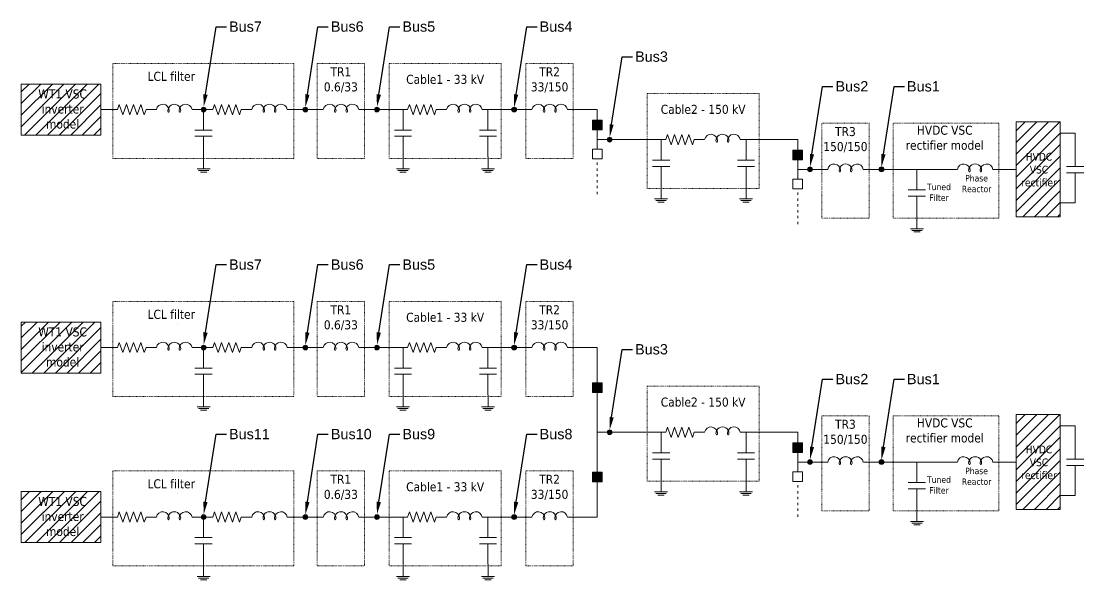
# Model space of a CAD drawing. Header units: millimetres. Extents: x 4328 to 5468, y 449 to 2965.
# Drawn here: x 4458 to 4732, y 2383.6 to 2527.6 of the extents above; entities that cross this region are included whole.
import ezdxf
from ezdxf import colors
from ezdxf.entities.mleader import LeaderData, LeaderLine
from ezdxf.math import Vec2, Vec3

# ---------------------------------------------------------------- set-up
doc = ezdxf.new("R2010")
doc.units = ezdxf.units.MM
doc.linetypes.add('ACAD_ISO03W100', pattern=[30, 12, -18])
doc.layers.get('0').update_dxf_attribs({"lineweight": 18})
doc.layers.add('przypisy', color=7, linetype='ACAD_ISO03W100', lineweight=9)
doc.styles.get("Standard").update_dxf_attribs({"font": 'arial.ttf'})
doc.styles.add('Tahoma', font='tahoma.ttf')
pattern_1 = [(45, (3066.6773, 1699.6446), (-1.4929676, 1.4929676), [])]

# ---------------------------------------------------------------- blocks, each defined once
blk = doc.blocks.new('kondensator')
for p, q in [((3373.53, 1419.07), (3377.98, 1419.07)), ((3377.98, 1419.07), (3389.41, 1419.07)), ((3389.41, 1425.75), (3389.41, 1412.38)), ((3394.26, 1425.75), (3394.26, 1412.38)), ((3394.26, 1419.07), (3405.69, 1419.07)), ((3405.69, 1419.07), (3410.14, 1419.07))]:
    blk.add_line(p, q)
blk = doc.blocks.new('uziemienie')
for p, q in [((3391.8, 1403.17), (3391.8, 1393.74)), ((3386.8, 1393.74), (3396.8, 1393.74)), ((3387.82, 1392.45), (3395.77, 1392.45)), ((3389.3, 1391.17), (3394.3, 1391.17))]:
    blk.add_line(p, q)
blk = doc.blocks.new('rezystor')
for p, q in [((3373.5, 1435), (3378, 1435)), ((3378, 1435), (3379.7, 1430)), ((3379.7, 1430), (3383.2, 1440)), ((3383.2, 1440), (3386.6, 1430)), ((3386.6, 1430), (3390.1, 1440)), ((3390.1, 1440), (3393.6, 1430)), ((3393.6, 1430), (3397, 1440)), ((3397, 1440), (3400.5, 1430)), ((3400.5, 1430), (3404, 1440)), ((3404, 1440), (3405.7, 1435)), ((3405.7, 1435), (3410.1, 1435))]:
    blk.add_line(p, q)
blk = doc.blocks.new('cewka')
for p, q in [((3373.53, 1451.88), (3378.05, 1451.88)), ((3405.62, 1451.88), (3410.14, 1451.88))]:
    blk.add_line(p, q)
for centre, radius, start, end in [((3382.98, 1451.03), 5, 358.76087, 170.19377), ((3391.84, 1451.03), 5, 358.76087, 180), ((3400.69, 1451.03), 5, 9.80623, 180), ((3396.27, 1451.03), 0.575, 349.15829, 10.84171)]:
    blk.add_arc(centre, radius, start, end)
for centre in [(3387.41, 1451.03), (3396.27, 1451.03)]:
    blk.add_ellipse(centre, major_axis=(0, -1.2), ratio=0.473983, start_param=4.712389, end_param=7.853982)

msp = doc.modelspace()

# ---------------------------------------------------------------- hatches: boundary and pattern name
at = {"transparency": 33554534}
h = msp.add_hatch(dxfattribs=at)
h.set_pattern_fill('ANSI31', color=256, scale=0.665)
h.set_pattern_definition([(45, (3066.6773, 1619.7054), (-1.4929676, 1.4929676), [])])
h.paths.add_polyline_path([(4457.98, 2498.24), (4478.52, 2498.24), (4478.52, 2511.42), (4457.98, 2511.42)])
h.paths.add_polyline_path([(4461.5, 2498.62), (4475.79, 2498.62), (4475.79, 2511.53), (4461.5, 2511.53)], flags=9)
h = msp.add_hatch(color=256)
edge = h.paths.add_edge_path()
edge.add_arc((4505, 2504.83), 0.613, 0, 360)
h = msp.add_hatch(color=256)
edge = h.paths.add_edge_path()
edge.add_arc((4531.27, 2504.83), 0.613, 0, 360)
h = msp.add_hatch(color=256)
edge = h.paths.add_edge_path()
edge.add_arc((4549.7, 2504.83), 0.613, 0, 360)
h = msp.add_hatch(color=256)
edge = h.paths.add_edge_path()
edge.add_arc((4585.11, 2504.83), 0.613, 0, 360)
at = {"true_color": 0x939598}
h = msp.add_hatch(color=252, dxfattribs=at)
h.dxf.hatch_style = 1
h.paths.add_polyline_path([(4607.8, 2502.14), (4605.3, 2502.14), (4605.3, 2499.65), (4607.8, 2499.65)])
at = {"transparency": 33554534}
h = msp.add_hatch(dxfattribs=at)
h.set_pattern_fill('ANSI31', color=256, scale=0.665)
h.set_pattern_definition([(45, (3114.5385, 1457.66), (-1.4929676, 1.4929676), [])])
h.paths.add_polyline_path([(4725.97, 2501.67), (4714.59, 2501.67), (4714.59, 2477.17), (4725.97, 2477.17)])
h.paths.add_polyline_path([(4715.3, 2483.87), (4725.47, 2483.87), (4725.47, 2494.97), (4715.3, 2494.97)], flags=24)
h = msp.add_hatch(color=256)
edge = h.paths.add_edge_path()
edge.add_arc((4609.73, 2497.08), 0.613, 0, 360)
at = {"true_color": 0x939598}
h = msp.add_hatch(color=252, dxfattribs=at)
h.dxf.hatch_style = 1
h.paths.add_polyline_path([(4659.48, 2494.4), (4656.99, 2494.4), (4656.99, 2491.9), (4659.48, 2491.9)])
h = msp.add_hatch(color=256)
edge = h.paths.add_edge_path()
edge.add_arc((4661.41, 2489.42), 0.613, 0, 360)
h = msp.add_hatch(color=256)
edge = h.paths.add_edge_path()
edge.add_arc((4679.85, 2489.42), 0.613, 0, 360)
at = {"transparency": 33554534}
h = msp.add_hatch(dxfattribs=at)
h.set_pattern_fill('ANSI31', color=256, scale=0.665)
h.set_pattern_definition(pattern_1)
h.paths.add_polyline_path([(4478.52, 2436.88), (4478.52, 2450.05), (4457.98, 2450.05), (4457.98, 2436.88)])
h.paths.add_polyline_path([(4461.5, 2437.25), (4475.79, 2437.25), (4475.79, 2450.16), (4461.5, 2450.16)], flags=9)
h = msp.add_hatch(color=256)
edge = h.paths.add_edge_path()
edge.add_arc((4505, 2443.46), 0.613, 0, 360)
h = msp.add_hatch(color=256)
edge = h.paths.add_edge_path()
edge.add_arc((4531.27, 2443.46), 0.613, 0, 360)
h = msp.add_hatch(color=256)
edge = h.paths.add_edge_path()
edge.add_arc((4549.7, 2443.46), 0.613, 0, 360)
h = msp.add_hatch(color=256)
edge = h.paths.add_edge_path()
edge.add_arc((4585.11, 2443.46), 0.613, 0, 360)
at = {"true_color": 0x939598}
h = msp.add_hatch(color=252, dxfattribs=at)
h.dxf.hatch_style = 1
h.paths.add_polyline_path([(4607.8, 2434.37), (4605.3, 2434.37), (4605.3, 2431.87), (4607.8, 2431.87)])
at = {"transparency": 33554534}
h = msp.add_hatch(dxfattribs=at)
h.set_pattern_fill('ANSI31', color=256, scale=0.665)
h.set_pattern_definition([(45, (3114.5385, 1382.1855), (-1.4929676, 1.4929676), [])])
h.paths.add_polyline_path([(4725.97, 2426.2), (4714.59, 2426.2), (4714.59, 2401.7), (4725.97, 2401.7)])
h.paths.add_polyline_path([(4715.3, 2408.4), (4725.47, 2408.4), (4725.47, 2419.49), (4715.3, 2419.49)], flags=24)
h = msp.add_hatch(color=256)
edge = h.paths.add_edge_path()
edge.add_arc((4609.73, 2421.61), 0.613, 0, 360)
at = {"true_color": 0x939598}
h = msp.add_hatch(color=252, dxfattribs=at)
h.dxf.hatch_style = 1
h.paths.add_polyline_path([(4659.48, 2418.92), (4656.99, 2418.92), (4656.99, 2416.43), (4659.48, 2416.43)])
h = msp.add_hatch(color=256)
edge = h.paths.add_edge_path()
edge.add_arc((4661.41, 2413.95), 0.613, 0, 360)
h = msp.add_hatch(color=256)
edge = h.paths.add_edge_path()
edge.add_arc((4679.85, 2413.95), 0.613, 0, 360)
h = msp.add_hatch(color=252, dxfattribs=at)
h.dxf.hatch_style = 1
h.paths.add_polyline_path([(4607.8, 2411.35), (4605.3, 2411.35), (4605.3, 2408.85), (4607.8, 2408.85)])
at = {"transparency": 33554534}
h = msp.add_hatch(dxfattribs=at)
h.set_pattern_fill('ANSI31', color=256, scale=0.665)
h.set_pattern_definition(pattern_1)
h.paths.add_polyline_path([(4457.98, 2393.17), (4478.52, 2393.17), (4478.52, 2406.34), (4457.98, 2406.34)])
h.paths.add_polyline_path([(4461.5, 2393.55), (4475.79, 2393.55), (4475.79, 2406.45), (4461.5, 2406.45)], flags=9)
h = msp.add_hatch(color=256)
edge = h.paths.add_edge_path()
edge.add_arc((4505, 2399.76), 0.613, 0, 360)
h = msp.add_hatch(color=256)
edge = h.paths.add_edge_path()
edge.add_arc((4531.27, 2399.76), 0.613, 0, 360)
h = msp.add_hatch(color=256)
edge = h.paths.add_edge_path()
edge.add_arc((4549.7, 2399.76), 0.613, 0, 360)
h = msp.add_hatch(color=256)
edge = h.paths.add_edge_path()
edge.add_arc((4585.11, 2399.76), 0.613, 0, 360)

# ---------------------------------------------------------------- linework, layer by layer
for p, q in [((4478.52, 2504.83), (4481.61, 2504.83)), ((4503.52, 2504.83), (4506.7, 2504.83)), ((4528.09, 2504.83), (4531.27, 2504.83)), ((4531.27, 2504.83), (4534.36, 2504.83)), ((4546.53, 2504.83), (4549.7, 2504.83)), ((4549.7, 2504.83), (4556.45, 2504.83)), ((4578.36, 2504.83), (4585.11, 2504.83)), ((4585.11, 2504.83), (4588.2, 2504.83)), ((4600.37, 2504.83), (4606.55, 2504.83)), ((4606.55, 2504.83), (4606.55, 2502.14)), ((4606.55, 2499.65), (4606.55, 2494.65)), ((4606.55, 2497.08), (4619.91, 2497.08)), ((4619.91, 2497.08), (4623, 2497.08)), ((4644.91, 2497.08), (4648.09, 2497.08)), ((4648.09, 2497.08), (4658.24, 2497.08)), ((4658.24, 2497.08), (4658.24, 2486.9)), ((4729.79, 2498.76), (4725.97, 2498.76)), ((4729.79, 2495.45), (4729.79, 2498.76)), ((4658.24, 2489.42), (4661.41, 2489.42)), ((4661.41, 2489.42), (4664.5, 2489.42)), ((4676.67, 2489.42), (4679.85, 2489.42)), ((4679.85, 2489.42), (4697.84, 2489.42)), ((4710.08, 2489.42), (4714.59, 2489.42)), ((4729.79, 2483.28), (4729.79, 2480.8)), ((4729.79, 2480.8), (4725.97, 2480.8)), ((4478.52, 2443.46), (4481.61, 2443.46)), ((4503.52, 2443.46), (4506.7, 2443.46)), ((4528.09, 2443.46), (4531.27, 2443.46)), ((4531.27, 2443.46), (4534.36, 2443.46)), ((4546.53, 2443.46), (4549.7, 2443.46)), ((4549.7, 2443.46), (4556.45, 2443.46)), ((4578.36, 2443.46), (4585.11, 2443.46)), ((4585.11, 2443.46), (4588.2, 2443.46)), ((4600.37, 2443.46), (4606.55, 2443.46)), ((4606.55, 2443.46), (4606.55, 2434.37)), ((4606.55, 2431.87), (4606.55, 2421.61)), ((4729.79, 2423.28), (4725.97, 2423.28)), ((4729.79, 2419.98), (4729.79, 2423.28)), ((4606.55, 2421.61), (4619.91, 2421.61)), ((4606.55, 2411.35), (4606.55, 2421.61)), ((4619.91, 2421.61), (4623, 2421.61)), ((4644.91, 2421.61), (4648.09, 2421.61)), ((4648.09, 2421.61), (4658.24, 2421.61)), ((4658.24, 2421.61), (4658.24, 2418.92)), ((4658.24, 2416.43), (4658.24, 2411.43)), ((4658.24, 2413.95), (4661.41, 2413.95)), ((4661.41, 2413.95), (4664.5, 2413.95)), ((4676.67, 2413.95), (4679.85, 2413.95)), ((4679.85, 2413.95), (4697.84, 2413.95)), ((4710.08, 2413.95), (4714.59, 2413.95)), ((4606.55, 2399.76), (4606.55, 2408.85)), ((4729.79, 2407.81), (4729.79, 2405.33)), ((4729.79, 2405.33), (4725.97, 2405.33)), ((4478.52, 2399.76), (4481.61, 2399.76)), ((4503.52, 2399.76), (4506.7, 2399.76)), ((4528.09, 2399.76), (4531.27, 2399.76)), ((4531.27, 2399.76), (4534.36, 2399.76)), ((4546.53, 2399.76), (4549.7, 2399.76)), ((4549.7, 2399.76), (4556.45, 2399.76)), ((4578.36, 2399.76), (4585.11, 2399.76)), ((4585.11, 2399.76), (4588.2, 2399.76)), ((4600.37, 2399.76), (4606.55, 2399.76))]:
    msp.add_line(p, q)
for points in [[(4478.52, 2498.24), (4457.98, 2498.24), (4457.98, 2511.42), (4478.52, 2511.42)], [(4498.23, 2511.02), (4498.23, 2511.02)], [(4605.3, 2499.65), (4607.8, 2499.65), (4607.8, 2502.14), (4605.3, 2502.14)], [(4725.97, 2501.67), (4714.59, 2501.67), (4714.59, 2477.17), (4725.97, 2477.17)], [(4605.3, 2494.65), (4607.8, 2494.65), (4607.8, 2492.16), (4605.3, 2492.16)], [(4656.99, 2491.9), (4659.48, 2491.9), (4659.48, 2494.4), (4656.99, 2494.4)], [(4656.99, 2491.9), (4659.48, 2491.9), (4659.48, 2494.4), (4656.99, 2494.4)], [(4656.99, 2486.9), (4659.48, 2486.9), (4659.48, 2484.41), (4656.99, 2484.41)], [(4478.52, 2436.88), (4457.98, 2436.88), (4457.98, 2450.05), (4478.52, 2450.05)], [(4498.23, 2449.65), (4498.23, 2449.65)], [(4605.3, 2431.87), (4607.8, 2431.87), (4607.8, 2434.37), (4605.3, 2434.37)], [(4605.3, 2431.87), (4607.8, 2431.87), (4607.8, 2434.37), (4605.3, 2434.37)], [(4725.97, 2426.2), (4714.59, 2426.2), (4714.59, 2401.7), (4725.97, 2401.7)], [(4656.99, 2416.43), (4659.48, 2416.43), (4659.48, 2418.92), (4656.99, 2418.92)], [(4656.99, 2416.43), (4659.48, 2416.43), (4659.48, 2418.92), (4656.99, 2418.92)], [(4605.3, 2411.35), (4607.8, 2411.35), (4607.8, 2408.85), (4605.3, 2408.85)], [(4605.3, 2408.85), (4607.8, 2408.85), (4607.8, 2411.35), (4605.3, 2411.35)], [(4656.99, 2411.43), (4659.48, 2411.43), (4659.48, 2408.94), (4656.99, 2408.94)], [(4478.52, 2393.17), (4457.98, 2393.17), (4457.98, 2406.34), (4478.52, 2406.34)], [(4498.23, 2405.95), (4498.23, 2405.95)]]:
    msp.add_lwpolyline(points, close=True)
for centre in [(4505, 2504.83), (4531.27, 2504.83), (4549.7, 2504.83), (4585.11, 2504.83), (4609.73, 2497.08), (4661.41, 2489.42), (4679.85, 2489.42), (4505, 2443.46), (4531.27, 2443.46), (4549.7, 2443.46), (4585.11, 2443.46), (4609.73, 2421.61), (4661.41, 2413.95), (4679.85, 2413.95), (4505, 2399.76), (4531.27, 2399.76), (4549.7, 2399.76), (4585.11, 2399.76)]:
    msp.add_circle(centre, 0.613)
at = {"layer": 'przypisy', "ltscale": 0.05}
for p, q in [((4606.55, 2483.06), (4606.55, 2492.16)), ((4658.24, 2475.32), (4658.24, 2484.41)), ((4658.24, 2399.84), (4658.24, 2408.94))]:
    msp.add_line(p, q, dxfattribs=at)
at = {"layer": 'przypisy', "ltscale": 0.01}
for points in [[(4481.61, 2516.72), (4528.25, 2516.72), (4528.25, 2492.22), (4481.61, 2492.22)], [(4546.53, 2516.72), (4534.28, 2516.72), (4534.28, 2492.22), (4546.53, 2492.22)], [(4552.88, 2516.72), (4581.74, 2516.72), (4581.74, 2492.22), (4552.88, 2492.22)], [(4600.37, 2516.72), (4588.13, 2516.72), (4588.13, 2492.22), (4600.37, 2492.22)], [(4619.43, 2508.98), (4648.28, 2508.98), (4648.28, 2484.48), (4619.43, 2484.48)], [(4676.67, 2501.32), (4664.43, 2501.32), (4664.43, 2476.82), (4676.67, 2476.82)], [(4710.08, 2501.32), (4682.87, 2501.32), (4682.87, 2476.82), (4710.08, 2476.82)], [(4481.61, 2455.36), (4528.25, 2455.36), (4528.25, 2430.86), (4481.61, 2430.86)], [(4546.53, 2455.36), (4534.28, 2455.36), (4534.28, 2430.86), (4546.53, 2430.86)], [(4552.88, 2455.36), (4581.74, 2455.36), (4581.74, 2430.86), (4552.88, 2430.86)], [(4600.37, 2455.36), (4588.13, 2455.36), (4588.13, 2430.86), (4600.37, 2430.86)], [(4619.43, 2433.51), (4648.28, 2433.51), (4648.28, 2409), (4619.43, 2409)], [(4676.67, 2425.84), (4664.43, 2425.84), (4664.43, 2401.34), (4676.67, 2401.34)], [(4710.08, 2425.84), (4682.87, 2425.84), (4682.87, 2401.34), (4710.08, 2401.34)], [(4481.61, 2411.65), (4528.25, 2411.65), (4528.25, 2387.15), (4481.61, 2387.15)], [(4546.53, 2411.65), (4534.28, 2411.65), (4534.28, 2387.15), (4546.53, 2387.15)], [(4552.88, 2411.65), (4581.74, 2411.65), (4581.74, 2387.15), (4552.88, 2387.15)], [(4600.37, 2411.65), (4588.13, 2411.65), (4588.13, 2387.15), (4600.37, 2387.15)]]:
    msp.add_lwpolyline(points, close=True, dxfattribs=at)

# ---------------------------------------------------------------- block references
for name, p, xscale, yscale, zscale, rotation in [('rezystor', (3584.25, 2886.55), -0.266, 0.266, 0.266, 180), ('kondensator', (4033.16, 3626.53), 0.3325, 0.3325, 0.3325, 270), ('rezystor', (3608.82, 2886.55), -0.266, 0.266, 0.266, 180), ('kondensator', (4084.61, 3626.53), 0.3325, 0.3325, 0.3325, 270), ('rezystor', (3659.09, 2886.55), -0.266, 0.266, 0.266, 180), ('kondensator', (4106.52, 3626.53), 0.3325, 0.3325, 0.3325, 270), ('kondensator', (4151.16, 3618.78), 0.3325, 0.3325, 0.3325, 270), ('rezystor', (3725.64, 2878.81), -0.266, 0.266, 0.266, 180), ('kondensator', (4173.07, 3618.78), 0.3325, 0.3325, 0.3325, 270), ('kondensator', (4257.95, 3617.15), 0.3325, 0.3325, 0.3325, 270), ('kondensator', (4217.15, 3611.12), 0.3325, 0.3325, 0.3325, 270), ('rezystor', (3584.25, 2825.19), -0.266, 0.266, 0.266, 180), ('rezystor', (3608.82, 2825.19), -0.266, 0.266, 0.266, 180), ('rezystor', (3659.09, 2825.19), -0.266, 0.266, 0.266, 180), ('kondensator', (4033.16, 3565.16), 0.3325, 0.3325, 0.3325, 270), ('kondensator', (4084.61, 3565.16), 0.3325, 0.3325, 0.3325, 270), ('kondensator', (4106.52, 3565.16), 0.3325, 0.3325, 0.3325, 270), ('rezystor', (3725.64, 2803.33), -0.266, 0.266, 0.266, 180), ('kondensator', (4151.16, 3543.31), 0.3325, 0.3325, 0.3325, 270), ('kondensator', (4173.07, 3543.31), 0.3325, 0.3325, 0.3325, 270), ('kondensator', (4257.95, 3541.68), 0.3325, 0.3325, 0.3325, 270), ('kondensator', (4217.15, 3535.65), 0.3325, 0.3325, 0.3325, 270), ('rezystor', (3584.25, 2781.48), -0.266, 0.266, 0.266, 180), ('rezystor', (3608.82, 2781.48), -0.266, 0.266, 0.266, 180), ('rezystor', (3659.09, 2781.48), -0.266, 0.266, 0.266, 180), ('kondensator', (4033.16, 3521.46), 0.3325, 0.3325, 0.3325, 270), ('kondensator', (4084.61, 3521.46), 0.3325, 0.3325, 0.3325, 270), ('kondensator', (4106.52, 3521.46), 0.3325, 0.3325, 0.3325, 270)]:
    msp.add_blockref(name, p, dxfattribs=dict(xscale=xscale, yscale=yscale, zscale=zscale, rotation=rotation))
at = {"xscale": 0.3325, "yscale": 0.3325, "zscale": 0.3325}
for name, p in [('cewka', (3369.65, 2022.08)), ('cewka', (3394.22, 2022.08)), ('cewka', (3412.66, 2022.08)), ('cewka', (3444.49, 2022.08)), ('cewka', (3466.5, 2022.08)), ('cewka', (3511.04, 2014.33)), ('uziemienie', (3377.23, 2026.1)), ('uziemienie', (3428.68, 2026.1)), ('uziemienie', (3450.59, 2026.1)), ('cewka', (3542.8, 2006.67)), ('cewka', (3576.21, 2006.67)), ('uziemienie', (3495.23, 2018.36)), ('uziemienie', (3517.14, 2018.36)), ('uziemienie', (3561.22, 2010.7)), ('cewka', (3369.65, 1960.71)), ('cewka', (3394.22, 1960.71)), ('cewka', (3412.66, 1960.71)), ('cewka', (3444.49, 1960.71)), ('cewka', (3466.5, 1960.71)), ('uziemienie', (3377.23, 1964.74)), ('uziemienie', (3428.68, 1964.74)), ('uziemienie', (3450.59, 1964.74)), ('cewka', (3511.04, 1938.86)), ('cewka', (3542.8, 1931.2)), ('cewka', (3576.21, 1931.2)), ('uziemienie', (3495.23, 1942.88)), ('uziemienie', (3517.14, 1942.88)), ('cewka', (3369.65, 1917.01)), ('cewka', (3394.22, 1917.01)), ('cewka', (3412.66, 1917.01)), ('cewka', (3444.49, 1917.01)), ('cewka', (3466.5, 1917.01)), ('uziemienie', (3561.22, 1935.22)), ('uziemienie', (3377.23, 1921.03)), ('uziemienie', (3428.68, 1921.03)), ('uziemienie', (3450.59, 1921.03))]:
    msp.add_blockref(name, p, dxfattribs=at)

# ---------------------------------------------------------------- texts
at = {"attachment_point": 5, "style": 'Tahoma'}
for s, width, insert, char_height in [('TR1\\P0.6/33', 94.212, (4540.41, 2512.48), 2.328), ('TR2\\P33/150', 94.212, (4594.25, 2512.48), 2.328), ('LCL filter', 94.212, (4496.66, 2513.38), 2.328), ('Cable1 - 33 kV', 94.212, (4567.31, 2512.61), 2.3275), ('WT1 VSC inverter model', 16.5208, (4468.64, 2504.96), 2.3275), ('Cable2 - 150 kV', 94.212, (4633.85, 2504.87), 2.3275), ('TR3\\P150/150', 94.212, (4670.55, 2497.08), 2.328), ('HVDC VSC rectifier model', 23.2325, (4696.16, 2497.55), 2.3275), ('HVDC\\PVSC\\Prectifier', 19.8691, (4720.47, 2489.33), 1.995), ('Tuned\\PFilter', 94.212, (4694.68, 2483.48), 1.663), ('Phase\\PReactor', 94.212, (4704.37, 2485.73), 1.663), ('LCL filter', 94.212, (4496.66, 2452.01), 2.328), ('TR1\\P0.6/33', 94.212, (4540.41, 2451.12), 2.328), ('TR2\\P33/150', 94.212, (4594.25, 2451.12), 2.328), ('Cable1 - 33 kV', 94.212, (4567.31, 2451.25), 2.3275), ('WT1 VSC inverter model', 15.5002, (4468.64, 2443.6), 2.3275), ('Cable2 - 150 kV', 94.212, (4633.85, 2429.39), 2.3275), ('TR3\\P150/150', 94.212, (4670.55, 2421.6), 2.328), ('HVDC VSC rectifier model', 24.8079, (4696.16, 2422.08), 2.3275), ('HVDC\\PVSC\\Prectifier', 19.8691, (4720.47, 2413.85), 1.995), ('Phase\\PReactor', 94.212, (4704.37, 2410.25), 1.663), ('LCL filter', 94.212, (4496.66, 2408.31), 2.328), ('TR1\\P0.6/33', 94.212, (4540.41, 2407.41), 2.328), ('TR2\\P33/150', 94.212, (4594.25, 2407.41), 2.328), ('Tuned\\PFilter', 94.212, (4694.68, 2408.01), 1.663), ('Cable1 - 33 kV', 94.212, (4567.31, 2407.54), 2.3275), ('WT1 VSC inverter model', 16.8227, (4468.64, 2399.89), 2.3275)]:
    msp.add_mtext_dynamic_manual_height_columns(s, width=width, gutter_width=12.5, heights=[0], dxfattribs=dict(at, insert=insert, char_height=char_height))

# ---------------------------------------------------------------- leaders
ml = msp.add_multileader_mtext('Standard')
ml.set_content('Bus7', color=256)
ml.set_leader_properties()
ml.build(insert=Vec2(0, 0))
ml.multileader.update_dxf_attribs({"arrow_head_size": 3.33})
ctx = ml.context
ctx.base_point, ctx.char_height, ctx.arrow_head_size, ctx.landing_gap_size, ctx.plane_origin = Vec3(4510.9, 2526.21), 2.66, 3.33, 0.665, Vec3(4505, 2504.83)
notes = []
notes.append((ctx, [(1, (1, 1, 0), (4508.24, 2526.21), (1, 0), 2.66, [(0, [(4505, 2505.44)], 0, [])])]))
ctx.mtext.insert, ctx.mtext.flow_direction = Vec3(4511.56, 2527.56), 5
ml = msp.add_multileader_mtext('Standard')
ml.set_content('Bus6', color=256)
ml.set_leader_properties()
ml.build(insert=Vec2(0, 0))
ml.multileader.update_dxf_attribs({"arrow_head_size": 3.33})
ctx = ml.context
ctx.base_point, ctx.char_height, ctx.arrow_head_size, ctx.landing_gap_size, ctx.plane_origin = Vec3(4537.17, 2526.21), 2.66, 3.33, 0.665, Vec3(4531.27, 2504.83)
notes.append((ctx, [(1, (1, 1, 0), (4534.51, 2526.21), (1, 0), 2.66, [(0, [(4531.27, 2505.44)], 0, [])])]))
ctx.mtext.insert, ctx.mtext.flow_direction = Vec3(4537.83, 2527.57), 5
ml = msp.add_multileader_mtext('Standard')
ml.set_content('Bus5', color=256)
ml.set_leader_properties()
ml.build(insert=Vec2(0, 0))
ml.multileader.update_dxf_attribs({"arrow_head_size": 3.33})
ctx = ml.context
ctx.base_point, ctx.char_height, ctx.arrow_head_size, ctx.landing_gap_size, ctx.plane_origin = Vec3(4555.6, 2526.21), 2.66, 3.33, 0.665, Vec3(4549.7, 2504.83)
notes.append((ctx, [(1, (1, 1, 0), (4552.94, 2526.21), (1, 0), 2.66, [(0, [(4549.7, 2505.44)], 0, [])])]))
ctx.mtext.insert, ctx.mtext.flow_direction = Vec3(4556.27, 2527.57), 5
ml = msp.add_multileader_mtext('Standard')
ml.set_content('Bus4', color=256)
ml.set_leader_properties()
ml.build(insert=Vec2(0, 0))
ml.multileader.update_dxf_attribs({"arrow_head_size": 3.33})
ctx = ml.context
ctx.base_point, ctx.char_height, ctx.arrow_head_size, ctx.landing_gap_size, ctx.plane_origin = Vec3(4591.01, 2526.21), 2.66, 3.33, 0.665, Vec3(4585.11, 2504.83)
notes.append((ctx, [(1, (1, 1, 0), (4588.35, 2526.21), (1, 0), 2.66, [(0, [(4585.11, 2505.44)], 0, [])])]))
ctx.mtext.insert, ctx.mtext.flow_direction = Vec3(4591.68, 2527.56), 5
ml = msp.add_multileader_mtext('Standard')
ml.set_content('Bus3', color=256)
ml.set_leader_properties()
ml.build(insert=Vec2(0, 0))
ml.multileader.update_dxf_attribs({"arrow_head_size": 3.33})
ctx = ml.context
ctx.base_point, ctx.char_height, ctx.arrow_head_size, ctx.landing_gap_size, ctx.plane_origin = Vec3(4615.63, 2518.47), 2.66, 3.33, 0.665, Vec3(4609.73, 2497.08)
notes.append((ctx, [(1, (1, 1, 0), (4612.97, 2518.47), (1, 0), 2.66, [(0, [(4609.73, 2497.7)], 0, [])])]))
ctx.mtext.insert, ctx.mtext.flow_direction = Vec3(4616.29, 2519.82), 5
ml = msp.add_multileader_mtext('Standard')
ml.set_content('Bus2', color=256)
ml.set_leader_properties()
ml.build(insert=Vec2(0, 0))
ml.multileader.update_dxf_attribs({"arrow_head_size": 3.33})
ctx = ml.context
ctx.base_point, ctx.char_height, ctx.arrow_head_size, ctx.landing_gap_size, ctx.plane_origin = Vec3(4667.31, 2510.81), 2.66, 3.33, 0.665, Vec3(4661.41, 2489.42)
notes.append((ctx, [(1, (1, 1, 0), (4664.65, 2510.81), (1, 0), 2.66, [(0, [(4661.41, 2490.04)], 0, [])])]))
ctx.mtext.insert, ctx.mtext.flow_direction = Vec3(4667.98, 2512.16), 5
ml = msp.add_multileader_mtext('Standard')
ml.set_content('Bus1', color=256)
ml.set_leader_properties()
ml.build(insert=Vec2(0, 0))
ml.multileader.update_dxf_attribs({"arrow_head_size": 3.33})
ctx = ml.context
ctx.base_point, ctx.char_height, ctx.arrow_head_size, ctx.landing_gap_size, ctx.plane_origin = Vec3(4685.75, 2510.81), 2.66, 3.33, 0.665, Vec3(4679.85, 2489.42)
notes.append((ctx, [(1, (1, 1, 0), (4683.09, 2510.81), (1, 0), 2.66, [(0, [(4679.85, 2490.04)], 0, [])])]))
ctx.mtext.insert, ctx.mtext.flow_direction = Vec3(4686.42, 2512.16), 5
ml = msp.add_multileader_mtext('Standard')
ml.set_content('Bus7', color=256)
ml.set_leader_properties()
ml.build(insert=Vec2(0, 0))
ml.multileader.update_dxf_attribs({"arrow_head_size": 3.33})
ctx = ml.context
ctx.base_point, ctx.char_height, ctx.arrow_head_size, ctx.landing_gap_size, ctx.plane_origin = Vec3(4510.9, 2464.85), 2.66, 3.33, 0.665, Vec3(4505, 2443.46)
notes.append((ctx, [(1, (1, 1, 0), (4508.24, 2464.85), (1, 0), 2.66, [(0, [(4505, 2444.08)], 0, [])])]))
ctx.mtext.insert, ctx.mtext.flow_direction = Vec3(4511.56, 2466.2), 5
ml = msp.add_multileader_mtext('Standard')
ml.set_content('Bus6', color=256)
ml.set_leader_properties()
ml.build(insert=Vec2(0, 0))
ml.multileader.update_dxf_attribs({"arrow_head_size": 3.33})
ctx = ml.context
ctx.base_point, ctx.char_height, ctx.arrow_head_size, ctx.landing_gap_size, ctx.plane_origin = Vec3(4537.17, 2464.85), 2.66, 3.33, 0.665, Vec3(4531.27, 2443.46)
notes.append((ctx, [(1, (1, 1, 0), (4534.51, 2464.85), (1, 0), 2.66, [(0, [(4531.27, 2444.08)], 0, [])])]))
ctx.mtext.insert, ctx.mtext.flow_direction = Vec3(4537.83, 2466.2), 5
ml = msp.add_multileader_mtext('Standard')
ml.set_content('Bus5', color=256)
ml.set_leader_properties()
ml.build(insert=Vec2(0, 0))
ml.multileader.update_dxf_attribs({"arrow_head_size": 3.33})
ctx = ml.context
ctx.base_point, ctx.char_height, ctx.arrow_head_size, ctx.landing_gap_size, ctx.plane_origin = Vec3(4555.6, 2464.85), 2.66, 3.33, 0.665, Vec3(4549.7, 2443.46)
notes.append((ctx, [(1, (1, 1, 0), (4552.94, 2464.85), (1, 0), 2.66, [(0, [(4549.7, 2444.08)], 0, [])])]))
ctx.mtext.insert, ctx.mtext.flow_direction = Vec3(4556.27, 2466.2), 5
ml = msp.add_multileader_mtext('Standard')
ml.set_content('Bus4', color=256)
ml.set_leader_properties()
ml.build(insert=Vec2(0, 0))
ml.multileader.update_dxf_attribs({"arrow_head_size": 3.33})
ctx = ml.context
ctx.base_point, ctx.char_height, ctx.arrow_head_size, ctx.landing_gap_size, ctx.plane_origin = Vec3(4591.01, 2464.85), 2.66, 3.33, 0.665, Vec3(4585.11, 2443.46)
notes.append((ctx, [(1, (1, 1, 0), (4588.35, 2464.85), (1, 0), 2.66, [(0, [(4585.11, 2444.08)], 0, [])])]))
ctx.mtext.insert, ctx.mtext.flow_direction = Vec3(4591.68, 2466.2), 5
ml = msp.add_multileader_mtext('Standard')
ml.set_content('Bus3', color=256)
ml.set_leader_properties()
ml.build(insert=Vec2(0, 0))
ml.multileader.update_dxf_attribs({"arrow_head_size": 3.33})
ctx = ml.context
ctx.base_point, ctx.char_height, ctx.arrow_head_size, ctx.landing_gap_size, ctx.plane_origin = Vec3(4615.63, 2442.99), 2.66, 3.33, 0.665, Vec3(4609.73, 2421.61)
notes.append((ctx, [(1, (1, 1, 0), (4612.97, 2442.99), (1, 0), 2.66, [(0, [(4609.73, 2422.22)], 0, [])])]))
ctx.mtext.insert, ctx.mtext.flow_direction = Vec3(4616.29, 2444.35), 5
ml = msp.add_multileader_mtext('Standard')
ml.set_content('Bus2', color=256)
ml.set_leader_properties()
ml.build(insert=Vec2(0, 0))
ml.multileader.update_dxf_attribs({"arrow_head_size": 3.33})
ctx = ml.context
ctx.base_point, ctx.char_height, ctx.arrow_head_size, ctx.landing_gap_size, ctx.plane_origin = Vec3(4667.31, 2435.33), 2.66, 3.33, 0.665, Vec3(4661.41, 2413.95)
notes.append((ctx, [(1, (1, 1, 0), (4664.65, 2435.33), (1, 0), 2.66, [(0, [(4661.41, 2414.56)], 0, [])])]))
ctx.mtext.insert, ctx.mtext.flow_direction = Vec3(4667.98, 2436.68), 5
ml = msp.add_multileader_mtext('Standard')
ml.set_content('Bus1', color=256)
ml.set_leader_properties()
ml.build(insert=Vec2(0, 0))
ml.multileader.update_dxf_attribs({"arrow_head_size": 3.33})
ctx = ml.context
ctx.base_point, ctx.char_height, ctx.arrow_head_size, ctx.landing_gap_size, ctx.plane_origin = Vec3(4685.75, 2435.33), 2.66, 3.33, 0.665, Vec3(4679.85, 2413.95)
notes.append((ctx, [(1, (1, 1, 0), (4683.09, 2435.33), (1, 0), 2.66, [(0, [(4679.85, 2414.56)], 0, [])])]))
ctx.mtext.insert, ctx.mtext.flow_direction = Vec3(4686.42, 2436.68), 5
ml = msp.add_multileader_mtext('Standard')
ml.set_content('Bus10', color=256)
ml.set_leader_properties()
ml.build(insert=Vec2(0, 0))
ml.multileader.update_dxf_attribs({"arrow_head_size": 3.33})
ctx = ml.context
ctx.base_point, ctx.char_height, ctx.arrow_head_size, ctx.landing_gap_size, ctx.plane_origin = Vec3(4537.17, 2421.14), 2.66, 3.33, 0.665, Vec3(4531.27, 2399.76)
notes.append((ctx, [(1, (1, 1, 0), (4534.51, 2421.14), (1, 0), 2.66, [(0, [(4531.27, 2400.37)], 0, [])])]))
ctx.mtext.insert, ctx.mtext.flow_direction = Vec3(4537.83, 2422.49), 5
ml = msp.add_multileader_mtext('Standard')
ml.set_content('Bus9', color=256)
ml.set_leader_properties()
ml.build(insert=Vec2(0, 0))
ml.multileader.update_dxf_attribs({"arrow_head_size": 3.33})
ctx = ml.context
ctx.base_point, ctx.char_height, ctx.arrow_head_size, ctx.landing_gap_size, ctx.plane_origin = Vec3(4555.6, 2421.14), 2.66, 3.33, 0.665, Vec3(4549.7, 2399.76)
notes.append((ctx, [(1, (1, 1, 0), (4552.94, 2421.14), (1, 0), 2.66, [(0, [(4549.7, 2400.37)], 0, [])])]))
ctx.mtext.insert, ctx.mtext.flow_direction = Vec3(4556.27, 2422.49), 5
ml = msp.add_multileader_mtext('Standard')
ml.set_content('Bus8', color=256)
ml.set_leader_properties()
ml.build(insert=Vec2(0, 0))
ml.multileader.update_dxf_attribs({"arrow_head_size": 3.33})
ctx = ml.context
ctx.base_point, ctx.char_height, ctx.arrow_head_size, ctx.landing_gap_size, ctx.plane_origin = Vec3(4591.01, 2421.14), 2.66, 3.33, 0.665, Vec3(4585.11, 2399.76)
notes.append((ctx, [(1, (1, 1, 0), (4588.35, 2421.14), (1, 0), 2.66, [(0, [(4585.11, 2400.37)], 0, [])])]))
ctx.mtext.insert, ctx.mtext.flow_direction = Vec3(4591.68, 2422.49), 5
ml = msp.add_multileader_mtext('Standard')
ml.set_content('Bus11', color=256)
ml.set_leader_properties()
ml.build(insert=Vec2(0, 0))
ml.multileader.update_dxf_attribs({"arrow_head_size": 3.33})
ctx = ml.context
ctx.base_point, ctx.char_height, ctx.arrow_head_size, ctx.landing_gap_size, ctx.plane_origin = Vec3(4510.9, 2421.14), 2.66, 3.33, 0.665, Vec3(4505, 2399.76)
notes.append((ctx, [(1, (1, 1, 0), (4508.24, 2421.14), (1, 0), 2.66, [(0, [(4505, 2400.37)], 0, [])])]))
ctx.mtext.insert, ctx.mtext.flow_direction = Vec3(4511.56, 2422.49), 5
for ctx, leaders in notes:
    for number, flags, end, landing, length, lines in leaders:
        leader = LeaderData()
        leader.index, (leader.has_last_leader_line, leader.has_dogleg_vector, leader.attachment_direction) = number, flags
        leader.last_leader_point, leader.dogleg_vector, leader.dogleg_length = Vec3(end), Vec3(landing), length
        for number, points, colour, breaks in lines:
            line = LeaderLine()
            line.index, line.vertices, line.color, line.breaks = number, Vec3.list(points), colors.encode_raw_color(colour), breaks
            leader.lines.append(line)
        ctx.leaders.append(leader)

doc.saveas('drawing.dxf')
